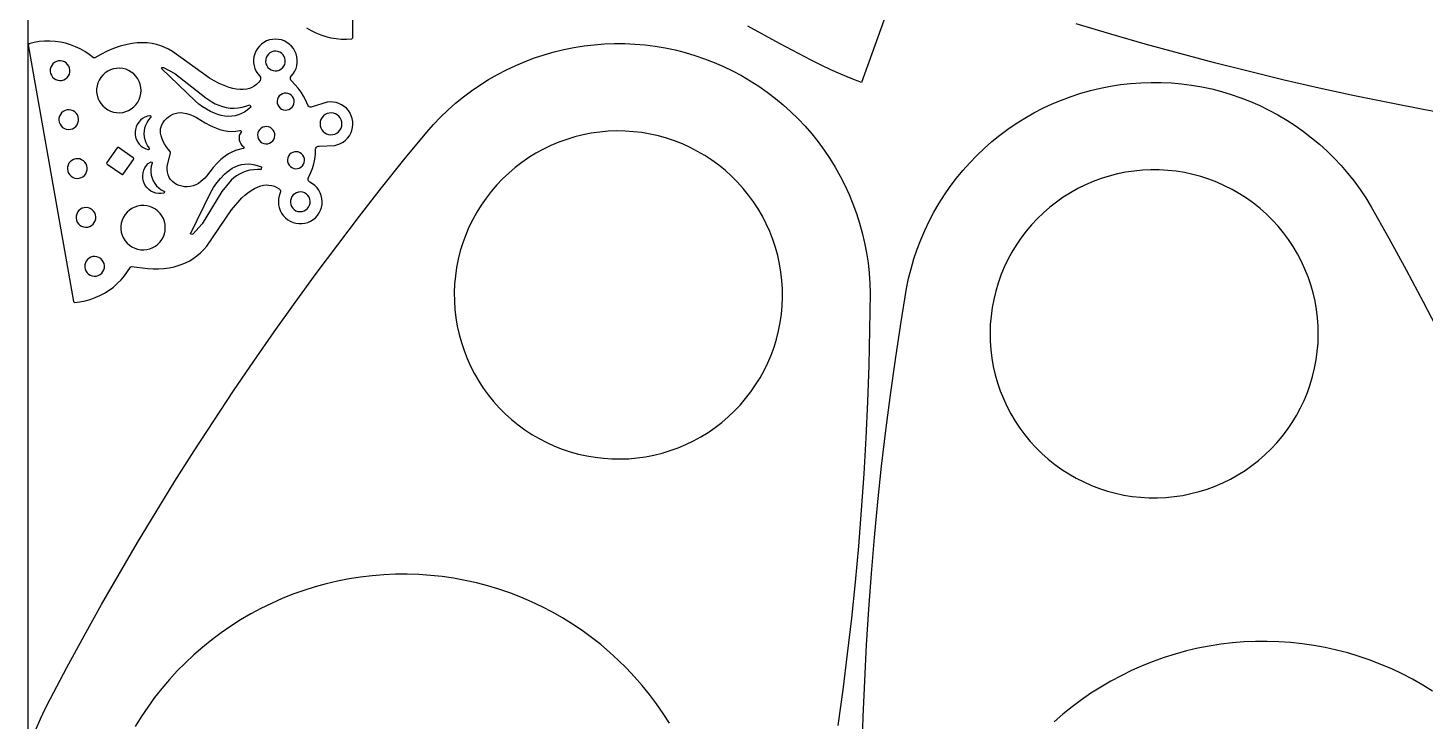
# Model space of a CAD drawing. Extents: x 0 to 1250, y 0 to 2500.
# Drawn here: x 0 to 127.7, y 551.3 to 614.7 of the extents above; entities that cross this region are included whole.
import ezdxf

# ---------------------------------------------------------------- set-up
doc = ezdxf.new("R2010")
doc.units = 0
doc.layers.get('0').update_dxf_attribs({"linetype": 'CONTINUOUS', "lineweight": 25})

msp = doc.modelspace()

# ---------------------------------------------------------------- linework, layer by layer
for points in [[(0, 0), (1250, 0), (1250, 2500), (0, 2500)], [(0.0225, 613.105), (4.1589, 589.647), (4.2648, 589.564), (4.7445, 589.618), (5.2188, 589.708), (5.6849, 589.833), (6.1404, 589.993), (6.5824, 590.187), (7.0087, 590.413), (7.4168, 590.671), (7.8042, 590.959), (8.169, 591.275), (8.5088, 591.618), (8.822, 591.985), (9.1066, 592.375), (9.361, 592.785), (9.4054, 592.826), (9.4653, 592.834), (10.9538, 592.65), (11.4403, 592.626), (11.9273, 592.631), (12.4131, 592.665), (12.896, 592.728), (13.3743, 592.821), (13.7407, 592.92), (14.099, 593.045), (14.4473, 593.196), (14.7839, 593.372), (15.107, 593.571), (15.4474, 593.822), (15.769, 594.097), (16.0701, 594.394), (16.3492, 594.712), (18.596, 598.035), (19.5448, 599.112), (19.8117, 599.359), (20.0961, 599.586), (20.3964, 599.791), (20.7109, 599.973), (21.0379, 600.132), (21.2764, 600.215), (21.5228, 600.27), (21.7737, 600.296), (22.026, 600.293), (22.2766, 600.253), (22.5195, 600.179), (22.7502, 600.074), (22.9648, 599.938), (23.0369, 599.865), (23.0804, 599.773), (23.0902, 599.671), (23.0651, 599.571), (22.9708, 599.313), (22.9126, 599.045), (22.892, 598.771), (22.909, 598.496), (22.9635, 598.227), (23.0544, 597.968), (23.1799, 597.723), (23.3378, 597.498), (23.525, 597.297), (23.738, 597.124), (23.9729, 596.981), (24.225, 596.872), (24.4898, 596.798), (24.7621, 596.761), (25.0369, 596.762), (25.309, 596.801), (25.5731, 596.877), (25.8245, 596.988), (26.0581, 597.132), (26.2699, 597.308), (26.4556, 597.51), (26.6117, 597.736), (26.7354, 597.982), (26.8243, 598.242), (26.8767, 598.511), (26.8917, 598.786), (26.8689, 599.06), (26.8087, 599.328), (26.7125, 599.585), (26.5817, 599.827), (26.4191, 600.049), (26.2277, 600.246), (26.0111, 600.415), (25.7733, 600.552), (25.6945, 600.609), (25.6376, 600.687), (25.6086, 600.779), (25.6104, 600.876), (25.6428, 600.967), (25.8341, 601.374), (25.993, 601.795), (26.1185, 602.228), (26.2098, 602.668), (26.2666, 603.115), (26.2883, 603.564), (26.3081, 603.659), (26.3566, 603.742), (26.4291, 603.805), (26.518, 603.843), (26.6141, 603.85), (28.043, 603.921), (28.308, 603.987), (28.5616, 604.088), (28.799, 604.223), (29.0159, 604.388), (29.2081, 604.582), (29.3723, 604.8), (29.5051, 605.039), (29.6043, 605.293), (29.6679, 605.558), (29.6948, 605.83), (29.6844, 606.103), (29.637, 606.372), (29.5535, 606.632), (29.4353, 606.878), (29.2848, 607.105), (29.1045, 607.31), (28.8982, 607.489), (28.6694, 607.638), (28.4224, 607.754), (28.1619, 607.836), (27.8927, 607.881), (27.6198, 607.889), (27.3484, 607.86), (25.9812, 607.439), (25.8885, 607.413), (25.7922, 607.417), (25.7024, 607.452), (25.6283, 607.514), (25.5774, 607.596), (25.3999, 608.009), (25.192, 608.408), (24.9549, 608.79), (24.6899, 609.153), (24.3985, 609.496), (24.0824, 609.816), (24.0209, 609.89), (23.9861, 609.981), (23.9818, 610.077), (24.0085, 610.17), (24.0634, 610.25), (24.2397, 610.461), (24.3855, 610.694), (24.4979, 610.944), (24.5749, 611.208), (24.6151, 611.48), (24.6175, 611.755), (24.5824, 612.027), (24.5101, 612.292), (24.4022, 612.545), (24.2607, 612.781), (24.0883, 612.995), (23.888, 613.183), (23.664, 613.342), (23.4203, 613.469), (23.1613, 613.561), (22.8923, 613.617), (22.6182, 613.635), (22.3441, 613.616), (22.0751, 613.559), (21.8165, 613.466), (21.5732, 613.339), (21.3495, 613.179), (21.15, 612.99), (20.9781, 612.776), (20.8374, 612.54), (20.7302, 612.287), (20.6588, 612.021), (20.6244, 611.749), (20.6276, 611.474), (20.6685, 611.202), (20.7464, 610.939), (20.8595, 610.688), (21.006, 610.456), (21.1829, 610.245), (21.2405, 610.161), (21.2662, 610.062), (21.257, 609.96), (21.2141, 609.867), (21.0623, 609.669), (20.8854, 609.493), (20.6867, 609.343), (20.4698, 609.22), (20.2382, 609.127), (19.9965, 609.066), (19.6745, 609.032), (19.3505, 609.029), (19.0279, 609.059), (18.71, 609.121), (18.3998, 609.215), (17.9289, 609.385), (17.47, 609.586), (17.025, 609.816), (16.5957, 610.074), (13.2041, 612.519), (12.8578, 612.71), (12.4993, 612.877), (12.1301, 613.019), (11.752, 613.135), (11.3669, 613.224), (10.9067, 613.287), (10.4428, 613.311), (9.9786, 613.297), (9.5171, 613.245), (9.0614, 613.154), (8.4414, 612.981), (7.8331, 612.77), (7.2384, 612.524), (6.6597, 612.241), (6.0991, 611.925), (6.0401, 611.912), (5.9844, 611.935), (5.605, 612.234), (5.2042, 612.503), (4.7843, 612.741), (4.3477, 612.947), (3.8968, 613.119), (3.4343, 613.257), (2.9626, 613.36), (2.4846, 613.427), (2.003, 613.458), (1.5203, 613.452), (1.0394, 613.41), (0.563, 613.332), (0.0939, 613.219)], [(3.0934, 609.865), (3.2743, 609.917), (3.4405, 610.005), (3.5846, 610.126), (3.7004, 610.275), (3.7829, 610.444), (3.8285, 610.626), (3.835, 610.814), (3.8023, 611), (3.7319, 611.174), (3.6266, 611.33), (3.4912, 611.461), (3.3317, 611.56), (3.1549, 611.625), (2.9685, 611.651), (2.7809, 611.638), (2.6, 611.586), (2.4339, 611.498), (2.2898, 611.377), (2.174, 611.228), (2.0915, 611.059), (2.046, 610.877), (2.0393, 610.689), (2.072, 610.503), (2.1425, 610.329), (2.2477, 610.173), (2.3831, 610.042), (2.5426, 609.943), (2.7194, 609.878), (2.9058, 609.852)], [(22.7774, 610.749), (22.9582, 610.801), (23.1244, 610.889), (23.2685, 611.01), (23.3843, 611.158), (23.4668, 611.328), (23.5124, 611.51), (23.519, 611.698), (23.4863, 611.883), (23.4158, 612.058), (23.3105, 612.214), (23.1752, 612.345), (23.0156, 612.444), (22.8389, 612.509), (22.6525, 612.535), (22.4648, 612.522), (22.284, 612.47), (22.1178, 612.381), (21.9737, 612.261), (21.8579, 612.112), (21.7754, 611.943), (21.7298, 611.761), (21.7233, 611.573), (21.756, 611.387), (21.8264, 611.213), (21.9317, 611.057), (22.067, 610.926), (22.2266, 610.826), (22.4033, 610.762), (22.5897, 610.736)], [(8.6592, 606.941), (8.9344, 607.009), (9.1972, 607.116), (9.4428, 607.257), (9.6663, 607.432), (9.8633, 607.636), (10.03, 607.865), (10.1631, 608.116), (10.2601, 608.382), (10.319, 608.66), (10.3388, 608.942), (10.3191, 609.225), (10.2601, 609.503), (10.1631, 609.769), (10.03, 610.02), (9.8633, 610.249), (9.6663, 610.453), (9.4429, 610.628), (9.1973, 610.769), (8.9343, 610.876), (8.6592, 610.944), (8.3772, 610.974), (8.0937, 610.964), (7.8145, 610.915), (7.5447, 610.827), (7.2898, 610.703), (7.0548, 610.544), (6.8441, 610.354), (6.6617, 610.137), (6.5115, 609.897), (6.3961, 609.638), (6.318, 609.365), (6.2785, 609.084), (6.2785, 608.801), (6.3179, 608.52), (6.3962, 608.247), (6.5115, 607.988), (6.6617, 607.748), (6.844, 607.53), (7.0548, 607.341), (7.2899, 607.182), (7.5447, 607.058), (7.8145, 606.97), (8.0938, 606.921), (8.3772, 606.911)], [(20.3723, 607.427), (20.2086, 607.28), (20.036, 607.144), (19.7855, 606.971), (19.518, 606.825), (19.2363, 606.709), (18.9439, 606.623), (18.6238, 606.58), (18.3009, 606.57), (17.9787, 606.593), (17.6606, 606.649), (17.35, 606.738), (17.0503, 606.858), (16.6755, 607.032), (16.3124, 607.229), (15.9624, 607.448), (15.627, 607.689), (15.3073, 607.951), (12.1961, 610.958), (12.2686, 611.055), (12.3791, 611.046), (13.4335, 610.492), (16.2506, 608.274), (16.5274, 608.071), (16.8184, 607.89), (17.122, 607.731), (17.4366, 607.594), (17.7738, 607.472), (18.1214, 607.385), (18.4762, 607.333), (18.8344, 607.317), (19.2046, 607.344), (19.57, 607.407), (19.9274, 607.507), (20.2729, 607.642)], [(23.6864, 607.156), (23.8535, 607.205), (24.0054, 607.29), (24.1346, 607.407), (24.2345, 607.55), (24.3002, 607.711), (24.3283, 607.883), (24.3174, 608.057), (24.2681, 608.224), (24.1829, 608.376), (24.066, 608.505), (23.9233, 608.605), (23.762, 608.671), (23.5901, 608.699), (23.4162, 608.688), (23.2491, 608.639), (23.0971, 608.553), (22.968, 608.436), (22.868, 608.294), (22.8024, 608.132), (22.7743, 607.96), (22.7851, 607.787), (22.8344, 607.619), (22.9197, 607.468), (23.0365, 607.338), (23.1792, 607.238), (23.3406, 607.173), (23.5125, 607.145)], [(3.8823, 605.391), (4.0632, 605.443), (4.2294, 605.531), (4.3734, 605.652), (4.4893, 605.801), (4.5717, 605.97), (4.6173, 606.152), (4.6239, 606.34), (4.5912, 606.526), (4.5207, 606.7), (4.4155, 606.856), (4.2801, 606.987), (4.1206, 607.086), (3.9438, 607.151), (3.7574, 607.177), (3.5698, 607.164), (3.3889, 607.112), (3.2227, 607.024), (3.0787, 606.903), (2.9628, 606.754), (2.8803, 606.585), (2.8348, 606.403), (2.8282, 606.215), (2.8609, 606.029), (2.9314, 605.855), (3.0366, 605.699), (3.172, 605.568), (3.3315, 605.469), (3.5083, 605.404), (3.6947, 605.378)], [(10.991, 603.529), (11.0523, 603.533), (11.0993, 603.573), (11.1145, 603.632), (11.092, 603.689), (10.9317, 603.914), (10.8029, 604.159), (10.7079, 604.418), (10.6485, 604.688), (10.6257, 604.963), (10.6399, 605.239), (10.691, 605.51), (10.7779, 605.772), (10.899, 606.021), (11.0523, 606.25), (11.235, 606.458), (11.2632, 606.512), (11.2543, 606.573), (11.2115, 606.617), (11.1511, 606.628), (10.914, 606.577), (10.6875, 606.49), (10.477, 606.369), (10.2874, 606.218), (10.1233, 606.039), (9.9883, 605.838), (9.8859, 605.618), (9.8184, 605.385), (9.7873, 605.145), (9.7935, 604.902), (9.8366, 604.663), (9.9159, 604.434), (10.0292, 604.22), (10.1741, 604.025), (10.3472, 603.855), (10.5441, 603.714), (10.7605, 603.604)], [(19.745, 603.758), (19.7506, 603.699), (19.7215, 603.647), (19.6681, 603.621), (19.3156, 603.551), (18.9716, 603.447), (18.6393, 603.311), (18.3217, 603.143), (18.0221, 602.945), (17.6398, 602.616), (17.2768, 602.267), (16.9345, 601.897), (16.6137, 601.509), (16.3155, 601.103), (16.159, 600.926), (15.9892, 600.762), (15.807, 600.612), (15.5869, 600.448), (15.3471, 600.315), (15.0918, 600.215), (14.8256, 600.149), (14.553, 600.118), (14.3037, 600.132), (14.058, 600.176), (13.8192, 600.249), (13.5913, 600.351), (13.3863, 600.469), (13.202, 600.618), (13.0426, 600.793), (12.912, 600.991), (12.8117, 601.23), (12.746, 601.48), (12.7163, 601.738), (12.7233, 601.997), (13.0264, 603.252), (13.0314, 603.305), (13.0085, 603.353), (12.8195, 603.573), (12.6471, 603.806), (12.4921, 604.051), (12.3602, 604.281), (12.2539, 604.525), (12.1744, 604.778), (12.1226, 605.039), (12.1113, 605.233), (12.1259, 605.428), (12.1664, 605.618), (12.2319, 605.802), (12.3474, 606.011), (12.4873, 606.205), (12.6499, 606.38), (12.8324, 606.534), (13.0324, 606.664), (13.2425, 606.77), (13.4646, 606.849), (13.6948, 606.898), (13.9296, 606.917), (14.1648, 606.906), (14.4857, 606.849), (14.7989, 606.758), (15.1012, 606.636), (15.3894, 606.484), (15.7929, 606.217), (16.2101, 605.971), (16.6397, 605.748), (17.0804, 605.547), (17.5311, 605.371), (17.8925, 605.278), (18.2616, 605.222), (18.6341, 605.203), (19.0068, 605.222), (19.3758, 605.279), (19.435, 605.272), (19.48, 605.233), (19.495, 605.176), (19.4747, 605.12), (19.3771, 604.96), (19.3143, 604.783), (19.2891, 604.598), (19.3024, 604.411), (19.3538, 604.231), (19.441, 604.065), (19.5604, 603.921), (19.7067, 603.804)], [(27.8694, 604.906), (28.0582, 604.959), (28.233, 605.047), (28.3873, 605.168), (28.5149, 605.317), (28.6111, 605.488), (28.672, 605.674), (28.6955, 605.869), (28.6805, 606.065), (28.6277, 606.253), (28.5391, 606.428), (28.4181, 606.582), (28.2693, 606.71), (28.0985, 606.806), (27.9122, 606.867), (27.7175, 606.891), (27.5221, 606.876), (27.3333, 606.823), (27.1584, 606.734), (27.0042, 606.613), (26.8766, 606.464), (26.7804, 606.294), (26.7194, 606.107), (26.6959, 605.913), (26.7109, 605.717), (26.7637, 605.528), (26.8523, 605.354), (26.9733, 605.199), (27.1222, 605.072), (27.293, 604.976), (27.4793, 604.915), (27.6739, 604.891)], [(21.9148, 604.066), (22.0851, 604.117), (22.2401, 604.203), (22.3717, 604.323), (22.4736, 604.468), (22.5405, 604.632), (22.5691, 604.808), (22.5581, 604.985), (22.5079, 605.155), (22.421, 605.31), (22.3019, 605.442), (22.1564, 605.544), (21.9919, 605.611), (21.8166, 605.639), (21.6394, 605.628), (21.4691, 605.578), (21.3142, 605.491), (21.1826, 605.372), (21.0807, 605.226), (21.0137, 605.062), (20.9851, 604.887), (20.9962, 604.71), (21.0464, 604.539), (21.1332, 604.384), (21.2524, 604.253), (21.3979, 604.151), (21.5623, 604.084), (21.7376, 604.055)], [(59.0952, 604.331), (58.3628, 604.577), (57.6188, 604.784), (56.8649, 604.953), (56.1035, 605.083), (55.3364, 605.173), (54.5656, 605.224), (53.7933, 605.235), (53.0214, 605.206), (52.252, 605.138), (51.4871, 605.03), (50.7288, 604.883), (49.9791, 604.697), (49.24, 604.472), (48.5134, 604.21), (47.8012, 603.911), (47.1054, 603.575), (46.4278, 603.205), (45.7702, 602.799), (45.1343, 602.361), (44.5218, 601.89), (43.9344, 601.389), (43.3735, 600.858), (42.8407, 600.298), (42.3375, 599.712), (41.8651, 599.101), (41.4247, 598.466), (41.0177, 597.81), (40.645, 597.133), (40.3075, 596.439), (40.0063, 595.727), (39.7422, 595.001), (39.5156, 594.263), (39.3275, 593.514), (39.1781, 592.756), (39.068, 591.991), (38.9974, 591.222), (38.9665, 590.45), (38.9753, 589.678), (39.0239, 588.907), (39.1121, 588.14), (39.2397, 587.378), (39.4063, 586.624), (39.6116, 585.879), (39.8549, 585.146), (40.1356, 584.426), (40.453, 583.722), (40.8063, 583.035), (41.1945, 582.367), (41.6165, 581.72), (42.0712, 581.096), (42.5575, 580.496), (43.074, 579.921), (43.6194, 579.374), (44.1922, 578.856), (44.791, 578.368), (45.4141, 577.912), (46.0599, 577.488), (46.7266, 577.098), (47.4125, 576.743), (48.1158, 576.423), (48.8346, 576.14), (49.5671, 575.895), (50.3111, 575.688), (51.0649, 575.519), (51.8264, 575.389), (52.5935, 575.299), (53.3642, 575.248), (54.1366, 575.237), (54.9085, 575.265), (55.6779, 575.334), (56.4427, 575.442), (57.201, 575.589), (57.9508, 575.775), (58.6899, 575.999), (59.4165, 576.261), (60.1287, 576.561), (60.8245, 576.896), (61.5021, 577.267), (62.1597, 577.672), (62.7956, 578.111), (63.4081, 578.581), (63.9955, 579.083), (64.5563, 579.614), (65.0892, 580.173), (65.5923, 580.759), (66.0647, 581.37), (66.5051, 582.005), (66.9122, 582.662), (67.2849, 583.338), (67.6224, 584.033), (67.9235, 584.744), (68.1877, 585.47), (68.4142, 586.209), (68.6023, 586.958), (68.7517, 587.716), (68.8619, 588.48), (68.9324, 589.249), (68.9634, 590.021), (68.9546, 590.794), (68.9059, 591.564), (68.8178, 592.332), (68.6901, 593.094), (68.5236, 593.848), (68.3183, 594.593), (68.0749, 595.326), (67.7942, 596.045), (67.4769, 596.75), (67.1236, 597.437), (66.7354, 598.104), (66.3134, 598.751), (65.8587, 599.376), (65.3724, 599.976), (64.8559, 600.55), (64.3105, 601.097), (63.7377, 601.615), (63.1388, 602.103), (62.5158, 602.56), (61.87, 602.984), (61.2033, 603.374), (60.5173, 603.729), (59.8141, 604.048)], [(4.6712, 600.917), (4.8521, 600.969), (5.0182, 601.057), (5.1623, 601.178), (5.2781, 601.327), (5.3606, 601.496), (5.4062, 601.678), (5.4128, 601.866), (5.3801, 602.052), (5.3096, 602.226), (5.2043, 602.382), (5.069, 602.513), (4.9095, 602.612), (4.7327, 602.677), (4.5463, 602.703), (4.3586, 602.69), (4.1778, 602.638), (4.0116, 602.55), (3.8675, 602.429), (3.7517, 602.28), (3.6692, 602.111), (3.6237, 601.929), (3.6171, 601.741), (3.6498, 601.555), (3.7203, 601.381), (3.8255, 601.225), (3.9609, 601.094), (4.1204, 600.995), (4.2972, 600.93), (4.4835, 600.904)], [(8.7147, 601.297), (9.6535, 602.638), (9.6713, 602.686), (9.6623, 602.737), (9.629, 602.777), (8.2882, 603.716), (8.2396, 603.733), (8.1886, 603.724), (8.1489, 603.691), (7.2102, 602.351), (7.1925, 602.302), (7.2015, 602.251), (7.2347, 602.211), (8.5754, 601.272), (8.6241, 601.255), (8.6751, 601.264)], [(24.6309, 601.799), (24.798, 601.848), (24.9499, 601.933), (25.0791, 602.05), (25.179, 602.193), (25.2447, 602.354), (25.2728, 602.526), (25.2619, 602.7), (25.2127, 602.867), (25.1275, 603.019), (25.0106, 603.148), (24.8678, 603.248), (24.7065, 603.314), (24.5346, 603.342), (24.3607, 603.331), (24.1937, 603.282), (24.0417, 603.197), (23.9125, 603.08), (23.8126, 602.937), (23.747, 602.776), (23.7188, 602.604), (23.7297, 602.43), (23.7789, 602.263), (23.8642, 602.111), (23.981, 601.982), (24.1237, 601.882), (24.2851, 601.816), (24.4571, 601.788)], [(12.4667, 599.687), (12.4791, 599.627), (12.454, 599.571), (12.4009, 599.54), (12.1606, 599.507), (11.9181, 599.511), (11.679, 599.552), (11.4492, 599.629), (11.2338, 599.741), (11.0381, 599.884), (10.8667, 600.056), (10.7235, 600.252), (10.612, 600.467), (10.5349, 600.697), (10.4938, 600.936), (10.4899, 601.179), (10.5231, 601.419), (10.5927, 601.651), (10.6972, 601.87), (10.8338, 602.071), (10.9996, 602.248), (11.1905, 602.397), (11.2496, 602.414), (11.3073, 602.393), (11.3419, 602.342), (11.3403, 602.281), (11.2666, 602.015), (11.2292, 601.741), (11.2286, 601.465), (11.265, 601.191), (11.3378, 600.924), (11.4455, 600.67), (11.5863, 600.433), (11.7576, 600.216), (11.9564, 600.024), (12.1791, 599.861), (12.4216, 599.728)], [(19.8194, 602.215), (20.1314, 602.225), (20.4428, 602.202), (20.7502, 602.147), (21.0501, 602.06), (21.3392, 601.943), (21.3194, 601.707), (20.9739, 601.717), (20.6289, 601.694), (20.2877, 601.638), (19.9534, 601.55), (19.6291, 601.431), (19.3449, 601.29), (19.0739, 601.124), (18.8182, 600.937), (18.5797, 600.728), (17.7324, 599.703), (15.9167, 596.754), (15.0661, 595.808), (14.9651, 595.762), (14.8638, 595.828), (16.7103, 599.632), (16.9724, 600.077), (17.2677, 600.5), (17.5944, 600.9), (17.9507, 601.274), (18.1724, 601.481), (18.4123, 601.667), (18.6682, 601.831), (18.938, 601.97), (19.2194, 602.085), (19.5101, 602.172)], [(100.32, 601.456), (99.5635, 601.303), (98.8154, 601.11), (98.0782, 600.88), (97.3539, 600.611), (96.6443, 600.306), (95.9515, 599.965), (95.277, 599.588), (94.6229, 599.177), (93.9908, 598.733), (93.3824, 598.257), (92.7993, 597.751), (92.243, 597.215), (91.7151, 596.651), (91.2169, 596.061), (90.7497, 595.445), (90.3148, 594.807), (89.9134, 594.147), (89.5465, 593.467), (89.215, 592.77), (88.92, 592.056), (88.662, 591.328), (88.4419, 590.587), (88.2601, 589.837), (88.1174, 589.077), (88.0138, 588.312), (87.9497, 587.542), (87.9254, 586.77), (87.941, 585.998), (87.9961, 585.227), (88.091, 584.461), (88.2251, 583.7), (88.3981, 582.947), (88.6099, 582.204), (88.8594, 581.473), (89.1463, 580.756), (89.4698, 580.055), (89.8289, 579.371), (90.2227, 578.706), (90.6503, 578.063), (91.1103, 577.443), (91.6018, 576.847), (92.1232, 576.277), (92.6733, 575.735), (93.2506, 575.221), (93.8535, 574.738), (94.4804, 574.287), (95.1298, 573.869), (95.8, 573.485), (96.4889, 573.135), (97.1949, 572.822), (97.9161, 572.545), (98.6506, 572.306), (99.3964, 572.105), (100.152, 571.943), (100.914, 571.82), (101.682, 571.736), (102.453, 571.692), (103.226, 571.687), (103.997, 571.723), (104.766, 571.798), (105.53, 571.912), (106.287, 572.066), (107.035, 572.258), (107.772, 572.489), (108.497, 572.757), (109.206, 573.063), (109.899, 573.404), (110.573, 573.781), (111.228, 574.191), (111.86, 574.635), (112.468, 575.111), (113.051, 575.618), (113.607, 576.154), (114.135, 576.718), (114.634, 577.308), (115.101, 577.923), (115.536, 578.562), (115.937, 579.221), (116.304, 579.901), (116.635, 580.599), (116.93, 581.313), (117.188, 582.041), (117.408, 582.781), (117.59, 583.532), (117.733, 584.291), (117.837, 585.057), (117.901, 585.826), (117.925, 586.598), (117.909, 587.371), (117.854, 588.141), (117.759, 588.908), (117.625, 589.668), (117.452, 590.421), (117.241, 591.164), (116.991, 591.895), (116.704, 592.612), (116.381, 593.314), (116.022, 593.998), (115.628, 594.662), (115.2, 595.305), (114.74, 595.926), (114.249, 596.522), (113.727, 597.092), (113.177, 597.634), (112.6, 598.147), (111.997, 598.63), (111.37, 599.081), (110.721, 599.5), (110.05, 599.884), (109.362, 600.233), (108.656, 600.547), (107.934, 600.823), (107.2, 601.062), (106.454, 601.263), (105.699, 601.426), (104.936, 601.549), (104.168, 601.633), (103.397, 601.677), (102.625, 601.681), (101.853, 601.646), (101.084, 601.571)], [(25.0482, 597.871), (25.229, 597.923), (25.3952, 598.011), (25.5393, 598.132), (25.6551, 598.28), (25.7376, 598.449), (25.7832, 598.632), (25.7897, 598.82), (25.757, 599.005), (25.6866, 599.18), (25.5813, 599.336), (25.4459, 599.466), (25.2864, 599.566), (25.1096, 599.63), (24.9233, 599.657), (24.7356, 599.644), (24.5548, 599.592), (24.3886, 599.503), (24.2445, 599.382), (24.1287, 599.234), (24.0462, 599.065), (24.0006, 598.882), (23.994, 598.694), (24.0267, 598.509), (24.0972, 598.335), (24.2025, 598.179), (24.3378, 598.048), (24.4973, 597.948), (24.6741, 597.884), (24.8605, 597.858)], [(5.4601, 596.443), (5.641, 596.495), (5.8071, 596.583), (5.9512, 596.704), (6.067, 596.852), (6.1495, 597.022), (6.1951, 597.204), (6.2016, 597.392), (6.169, 597.577), (6.0985, 597.752), (5.9932, 597.908), (5.8579, 598.039), (5.6983, 598.138), (5.5216, 598.203), (5.3352, 598.229), (5.1475, 598.216), (4.9667, 598.164), (4.8005, 598.076), (4.6564, 597.955), (4.5406, 597.806), (4.4581, 597.637), (4.4126, 597.455), (4.406, 597.267), (4.4386, 597.081), (4.5092, 596.907), (4.6144, 596.751), (4.7498, 596.62), (4.9093, 596.52), (5.0861, 596.456), (5.2724, 596.43)], [(10.8723, 594.39), (11.1474, 594.459), (11.4103, 594.565), (11.6559, 594.706), (11.8794, 594.881), (12.0763, 595.085), (12.243, 595.315), (12.3762, 595.565), (12.4732, 595.831), (12.5321, 596.109), (12.5519, 596.392), (12.5322, 596.675), (12.4732, 596.952), (12.3761, 597.218), (12.243, 597.469), (12.0764, 597.698), (11.8794, 597.902), (11.6559, 598.077), (11.4103, 598.219), (11.1473, 598.325), (10.8722, 598.393), (10.5902, 598.423), (10.3067, 598.413), (10.0275, 598.364), (9.7578, 598.276), (9.5029, 598.152), (9.2678, 597.993), (9.0571, 597.804), (8.8747, 597.586), (8.7245, 597.346), (8.6092, 597.087), (8.531, 596.814), (8.4916, 596.533), (8.4915, 596.25), (8.531, 595.969), (8.6092, 595.696), (8.7245, 595.437), (8.8748, 595.197), (9.0571, 594.98), (9.2678, 594.79), (9.5029, 594.631), (9.7578, 594.507), (10.0275, 594.419), (10.3068, 594.37), (10.5902, 594.36)], [(6.249, 591.969), (6.4298, 592.021), (6.596, 592.109), (6.7401, 592.23), (6.8559, 592.378), (6.9384, 592.548), (6.984, 592.73), (6.9905, 592.918), (6.9579, 593.104), (6.8874, 593.278), (6.7821, 593.434), (6.6468, 593.565), (6.4872, 593.664), (6.3105, 593.729), (6.1241, 593.755), (5.9364, 593.742), (5.7556, 593.69), (5.5894, 593.602), (5.4453, 593.481), (5.3295, 593.332), (5.247, 593.163), (5.2015, 592.981), (5.1949, 592.793), (5.2275, 592.607), (5.2981, 592.433), (5.4033, 592.277), (5.5386, 592.146), (5.6982, 592.047), (5.875, 591.982), (6.0613, 591.956)]]:
    msp.add_lwpolyline(points, close=True)
for points in [[(25.4629, 614.673), (25.877, 614.424), (26.3085, 614.208), (26.7552, 614.025), (27.2143, 613.876), (27.6833, 613.762), (28.1596, 613.684), (28.6404, 613.641), (29.1231, 613.635), (29.6048, 613.666), (29.6948, 613.765), (29.6948, 637.586)], [(78.9009, 617.2), (76.1647, 609.683), (75.227, 610.038), (74.2995, 610.42), (73.3828, 610.827), (72.4776, 611.259), (71.5845, 611.716), (68.6833, 613.25), (65.7992, 614.816)], [(130.885, 606.576), (127.657, 607.169), (124.436, 607.797), (121.221, 608.46), (118.015, 609.159), (114.816, 609.894), (111.626, 610.663), (108.444, 611.468), (105.271, 612.308), (102.108, 613.182), (98.9546, 614.092), (95.8115, 615.036)], [(0.7375, 550.552), (1.1445, 551.469), (1.5764, 552.374), (2.0331, 553.267), (3.5673, 556.169), (5.1335, 559.053), (6.7314, 561.919), (8.3608, 564.768), (10.0216, 567.599), (11.7135, 570.411), (13.4363, 573.204), (15.1899, 575.979), (16.9739, 578.733), (18.7882, 581.468), (20.6326, 584.183), (22.5068, 586.877), (24.4107, 589.55), (26.3439, 592.202), (28.3062, 594.833), (30.2975, 597.442), (32.3175, 600.028), (34.3658, 602.593), (36.4423, 605.134), (37.0601, 605.831), (37.7055, 606.503), (38.3775, 607.148), (39.0753, 607.766), (39.7974, 608.354), (40.5427, 608.913), (41.3102, 609.441), (42.0983, 609.938), (42.9059, 610.402), (43.7317, 610.834), (44.5742, 611.231), (45.4321, 611.594), (46.3041, 611.923), (47.1887, 612.215), (48.0843, 612.471), (48.9896, 612.691), (49.903, 612.874), (50.8232, 613.02), (51.7484, 613.129), (52.6773, 613.2), (53.6084, 613.233), (54.5399, 613.229), (55.4706, 613.186), (56.3988, 613.107), (57.323, 612.989), (58.2417, 612.835), (59.1533, 612.643), (60.0566, 612.414), (60.9497, 612.15), (61.8314, 611.849), (62.7002, 611.512), (63.5547, 611.141), (64.3934, 610.736), (65.215, 610.297), (66.0182, 609.825), (66.8016, 609.32), (67.5639, 608.785), (68.304, 608.219), (69.0204, 607.624), (69.7122, 606.999), (70.3782, 606.348), (71.0172, 605.67), (71.6283, 604.967), (72.2103, 604.24), (72.7625, 603.489), (73.2838, 602.717), (73.7734, 601.925), (74.2305, 601.113), (74.6544, 600.283), (75.0443, 599.437), (75.3996, 598.576), (75.7197, 597.701), (76.0042, 596.814), (76.2525, 595.916), (76.4642, 595.009), (76.6391, 594.094), (76.7768, 593.172), (76.8769, 592.246), (76.9395, 591.317), (76.9645, 590.385), (76.9211, 587.079), (76.841, 583.774), (76.7241, 580.47), (76.5706, 577.167), (76.3803, 573.867), (76.1533, 570.568), (75.8897, 567.273), (75.5895, 563.98), (75.2527, 560.691), (74.8795, 557.406), (74.4696, 554.126), (74.0234, 550.85)], [(76.2468, 548.39), (76.342, 551.67), (76.4736, 554.95), (76.6413, 558.227), (76.8451, 561.503), (77.0851, 564.776), (77.3612, 568.046), (77.6733, 571.313), (78.0214, 574.577), (78.4056, 577.836), (78.8256, 581.091), (79.2817, 584.341), (79.7735, 587.586), (80.301, 590.825), (80.4874, 591.738), (80.7104, 592.643), (80.9698, 593.537), (81.2654, 594.421), (81.5965, 595.292), (81.9625, 596.148), (82.3631, 596.989), (82.7972, 597.814), (83.2645, 598.62), (83.7639, 599.406), (84.2948, 600.172), (84.8563, 600.915), (85.4474, 601.635), (86.0672, 602.331), (86.7147, 603), (87.3887, 603.644), (88.0882, 604.259), (88.8122, 604.845), (89.5592, 605.402), (90.3281, 605.928), (91.1178, 606.422), (91.9268, 606.884), (92.7539, 607.313), (93.5976, 607.708), (94.4566, 608.069), (95.3296, 608.394), (96.2149, 608.684), (97.1114, 608.937), (98.0173, 609.155), (98.9313, 609.335), (99.8518, 609.478), (100.777, 609.584), (101.707, 609.652), (102.638, 609.682), (103.569, 609.675), (104.5, 609.63), (105.428, 609.548), (106.352, 609.428), (107.27, 609.27), (108.181, 609.076), (109.083, 608.845), (109.976, 608.577), (110.857, 608.274), (111.724, 607.935), (112.578, 607.561), (113.415, 607.153), (114.235, 606.711), (115.037, 606.237), (115.819, 605.73), (116.58, 605.192), (117.318, 604.624), (118.033, 604.027), (118.723, 603.401), (119.387, 602.747), (120.024, 602.067), (120.633, 601.362), (121.213, 600.633), (121.762, 599.881), (122.281, 599.108), (122.769, 598.313), (124.384, 595.429), (125.967, 592.526), (127.518, 589.607), (129.036, 586.67)], [(58.6176, 551.064), (58.0449, 551.963), (57.439, 552.84), (56.8007, 553.694), (56.131, 554.523), (55.4308, 555.326), (54.701, 556.103), (53.9426, 556.852), (53.1568, 557.572), (52.3447, 558.262), (51.5072, 558.922), (50.6457, 559.549), (49.7613, 560.144), (48.8554, 560.706), (47.929, 561.233), (46.9836, 561.725), (46.0205, 562.181), (45.0409, 562.602), (44.0464, 562.985), (43.0382, 563.33), (42.0177, 563.638), (40.9865, 563.908), (39.946, 564.138), (38.8974, 564.33), (37.8426, 564.482), (36.7828, 564.595), (35.7194, 564.668), (34.654, 564.701), (33.5883, 564.695), (32.5234, 564.648), (31.4611, 564.562), (30.4027, 564.436), (29.3498, 564.27), (28.3038, 564.066), (27.2662, 563.822), (26.2384, 563.54), (25.2219, 563.219), (24.2181, 562.861), (23.2284, 562.466), (22.2542, 562.033), (21.2967, 561.565), (20.3576, 561.061), (19.4379, 560.522), (18.539, 559.95), (17.6621, 559.344), (16.8085, 558.705), (15.9794, 558.036), (15.1758, 557.336), (14.399, 556.606), (13.6501, 555.847), (12.93, 555.061), (12.2398, 554.249), (11.5805, 553.412), (10.9529, 552.55), (10.3581, 551.666), (9.7967, 550.76)], [(128.373, 553.999), (127.467, 554.56), (126.54, 555.087), (125.595, 555.579), (124.632, 556.036), (123.652, 556.456), (122.658, 556.839), (121.649, 557.185), (120.629, 557.493), (119.598, 557.762), (118.557, 557.993), (117.509, 558.184), (116.454, 558.337), (115.394, 558.449), (114.331, 558.522), (113.265, 558.556), (112.199, 558.549), (111.135, 558.503), (110.072, 558.416), (109.014, 558.29), (107.961, 558.125), (106.915, 557.92), (105.877, 557.677), (104.85, 557.394), (103.833, 557.074), (102.829, 556.715), (101.84, 556.32), (100.865, 555.888), (99.908, 555.419), (98.9687, 554.915), (98.0491, 554.377), (97.1502, 553.804), (96.2733, 553.198), (95.4196, 552.56), (94.5905, 551.89), (93.787, 551.19)]]:
    msp.add_lwpolyline(points)

doc.saveas('drawing.dxf')
